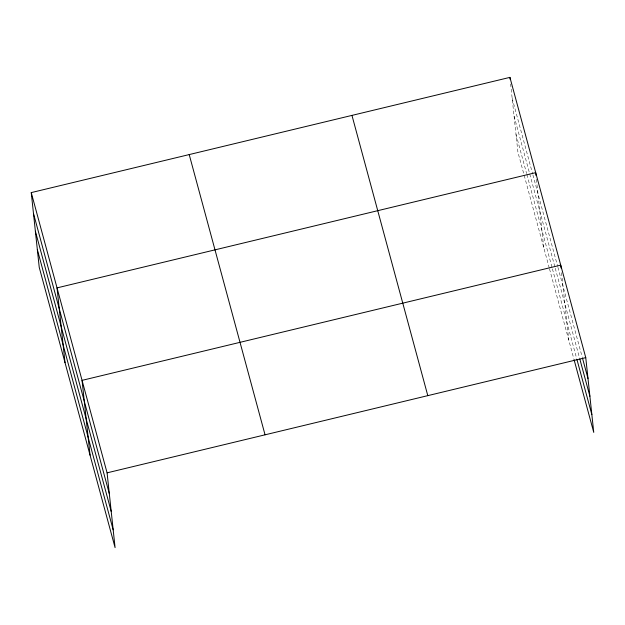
<?xml version="1.0" encoding="UTF-8"?>
<svg xmlns="http://www.w3.org/2000/svg" width="625" height="625" viewBox="0 0 625 625"><rect width="100%" height="100%" fill="white"/><g stroke="black" fill="none" stroke-linecap="round" stroke-linejoin="round"><path stroke-width="0.47" stroke-dasharray="3.12 2.34" d="M512.156 98.234L532.625 173.898M532.883 174.828L557.656 266.375M557.906 267.312L582.172 356.984M514.055 116.031L555.008 267.359M555.258 268.289L579.523 357.969M516.016 134.359L526.633 173.594M526.883 174.531L552.164 267.945M552.414 268.875L576.68 358.555M549.258 267.992L517.914 152.156L510.633 84.008M549.516 268.93L573.781 358.602M561.547 272.719L568.727 339.922M536.414 179.289L543.703 247.438"/><path stroke-width="0.94" d="M31.25 192.602L107.086 472.844L115.078 547.625L39.242 267.383L31.25 192.602L509.922 77.375L585.758 357.617L593.75 432.398L574.031 359.539M107.086 472.844L585.758 357.617M582.422 357.922L587.984 378.477M579.781 358.906L589.891 396.266M576.938 359.492L591.852 414.602M351.961 115.398L427.797 395.641M189.211 154.578L265.047 434.812M33.477 213.461L109.312 493.703M35.383 231.258L111.211 511.492M37.344 249.594L113.172 529.828M561.039 267.977L560.734 265.133L82.055 380.359L90.047 455.148M536.016 175.5L535.711 172.656L57.031 287.883L65.023 362.664M509.922 77.375L510.125 79.266"/></g></svg>
